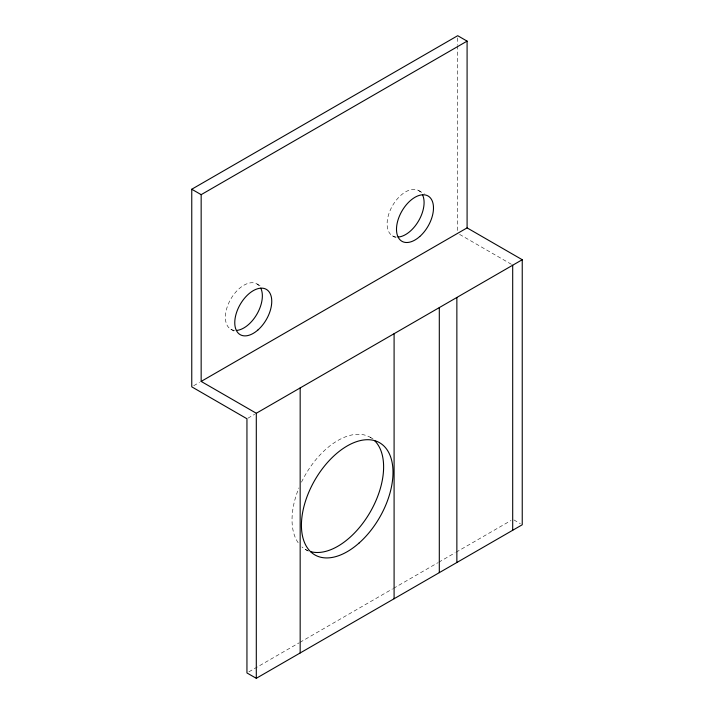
<?xml version="1.0" encoding="UTF-8"?>
<svg xmlns="http://www.w3.org/2000/svg" width="714" height="714" viewBox="0 0 714 714"><rect width="100%" height="100%" fill="white"/><g stroke="black" fill="none" stroke-linecap="round" stroke-linejoin="round"><path stroke-width="0.54" stroke-dasharray="3.57 2.68" d="M193.69 385.73L199.474 382.392M247.91 418.199L254.657 414.298M248.874 671.847L298.988 642.912M299.951 642.359L392.468 588.943M393.432 588.39L437.762 562.793M438.726 562.23L455.113 552.779M456.076 552.217L511.01 520.506M418.672 190.567L424.312 193.824M459.602 234.397L512.929 265.189M392.522 235.87L397.216 238.574M256.942 283.949L261.636 286.662M230.792 329.243L235.486 331.956M513.866 519.926L520.372 523.692M370.2 437.307L373.02 438.931M305.449 549.468L308.261 551.101M457.701 37.922L457.701 44.58M457.701 45.687L457.701 232.193M396.35 237.048A26.15 15.101 -60 0 1 392.522 205.668A26.15 15.101 -60 0 1 421.617 193.298M234.62 330.421A26.15 15.101 -60 0 1 230.792 299.041A26.15 15.101 -60 0 1 259.878 286.671M301.495 482.173A64.76 37.387 -60 0 1 372.895 439.146M308.386 550.887A64.76 37.387 -60 0 1 301.906 546.924M298.166 542.72A64.76 37.387 -60 0 1 298.934 487.93"/><path stroke-width="1.07" d="M467.09 227.882L522.237 259.717L522.237 524.763L256.299 678.3L246.946 672.954L246.946 418.752L191.763 386.836L191.763 189.237L457.701 35.7L467.09 41.126L467.09 227.882L201.161 381.419L201.161 194.663L467.09 41.126M201.161 381.419L256.299 413.254L522.237 259.717M191.763 189.237L201.161 194.663M512.697 265.215L512.697 530.27M456.862 297.452L456.862 562.507M439.306 307.591L439.306 572.646M394.092 333.697L394.092 598.743M300.166 387.925L300.166 652.98M256.299 413.254L256.299 678.3M260.762 288.153A26.15 15.101 -60 0 1 256.942 314.142A26.15 15.101 -60 0 1 236.343 330.448M374.555 440.609A64.76 37.387 -60 0 1 370.2 512.081A64.76 37.387 -60 0 1 310.483 551.592M422.492 194.779A26.15 15.101 -60 0 1 418.672 220.769A26.15 15.101 -60 0 1 398.073 237.066M419.778 236.504A26.15 15.101 -60 0 0 428.07 195.993A26.15 15.101 -60 0 0 397.127 223.428A26.15 15.101 -60 0 0 419.778 236.504M258.049 329.877A26.15 15.101 -60 0 0 266.331 289.366A26.15 15.101 -60 0 0 235.397 316.802A26.15 15.101 -60 0 0 258.049 329.877M359.071 543.042A64.76 37.387 -60 0 0 379.598 442.734A64.76 37.387 -60 0 0 302.986 510.662A64.76 37.387 -60 0 0 359.071 543.042"/></g></svg>
